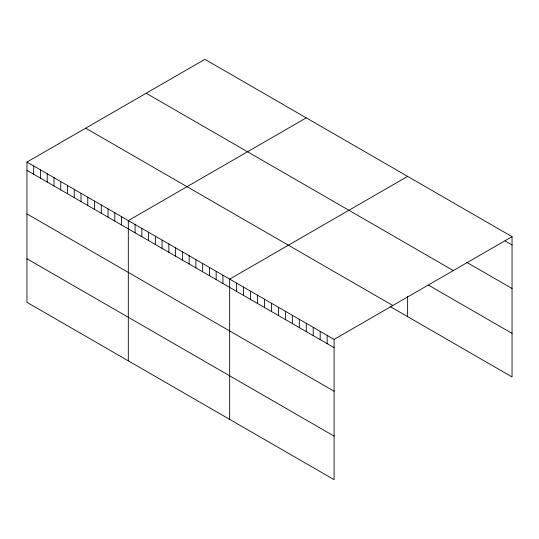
<?xml version="1.0" encoding="UTF-8"?>
<svg xmlns="http://www.w3.org/2000/svg" width="539" height="539" viewBox="0 0 539 539"><rect width="100%" height="100%" fill="white"/><g stroke="black" fill="none" stroke-linecap="round" stroke-linejoin="round"><path stroke-width="0.81" d="M26.95 162.071L334.106 339.408L334.106 479.663L26.95 302.332L26.95 162.071L204.894 59.337L512.05 236.668L512.05 376.929L390.047 306.489M306.253 117.859L128.309 220.592L128.309 360.847M407.619 176.381L229.675 279.114L229.675 419.369M334.106 339.408L512.05 236.668M505.09 240.933L512.05 244.949M466.794 262.372L512.05 288.5M146.17 93.24L453.326 270.571M428.505 285.138L512.05 333.371M85.674 128.167L392.83 305.505M26.95 170.351L334.106 347.682M26.95 213.902L334.106 391.24M26.95 258.774L334.106 436.112M407.619 296.47L407.619 316.636M327.146 335.386L327.146 343.666M320.179 331.37L320.179 339.644M313.22 327.348L313.22 335.629M306.26 323.326L306.26 331.606M299.293 319.31L299.293 327.584M292.333 315.288L292.333 323.568M285.367 311.272L285.367 319.546M278.407 307.25L278.407 315.531M271.447 303.228L271.447 311.508M264.481 299.212L264.481 307.486M257.521 295.19L257.521 303.47M250.561 291.175L250.561 299.448M243.594 287.152L243.594 295.433M236.634 283.13L236.634 291.41M222.917 275.213L222.917 283.487M216.159 271.312L216.159 279.586M209.401 267.411L209.401 275.685M202.644 263.51L202.644 271.784M195.886 259.609L195.886 267.883M189.128 255.708L189.128 263.982M182.371 251.801L182.371 260.081M175.613 247.9L175.613 256.18M168.855 243.999L168.855 252.279M162.098 240.098L162.098 248.378M155.34 236.197L155.34 244.477M148.582 232.296L148.582 240.576M141.824 228.395L141.824 236.675M135.067 224.493L135.067 232.774M121.551 216.691L121.551 224.972M114.794 212.79L114.794 221.071M108.036 208.889L108.036 217.17M101.285 204.988L101.285 213.262M94.527 201.087L94.527 209.361M87.769 197.186L87.769 205.46M81.012 193.285L81.012 201.559M74.254 189.384L74.254 197.658M67.496 185.483L67.496 193.757M60.739 181.582L60.739 189.856M53.981 177.675L53.981 185.955M47.223 173.774L47.223 182.054M40.465 169.873L40.465 178.153M33.708 165.972L33.708 174.252"/></g></svg>
